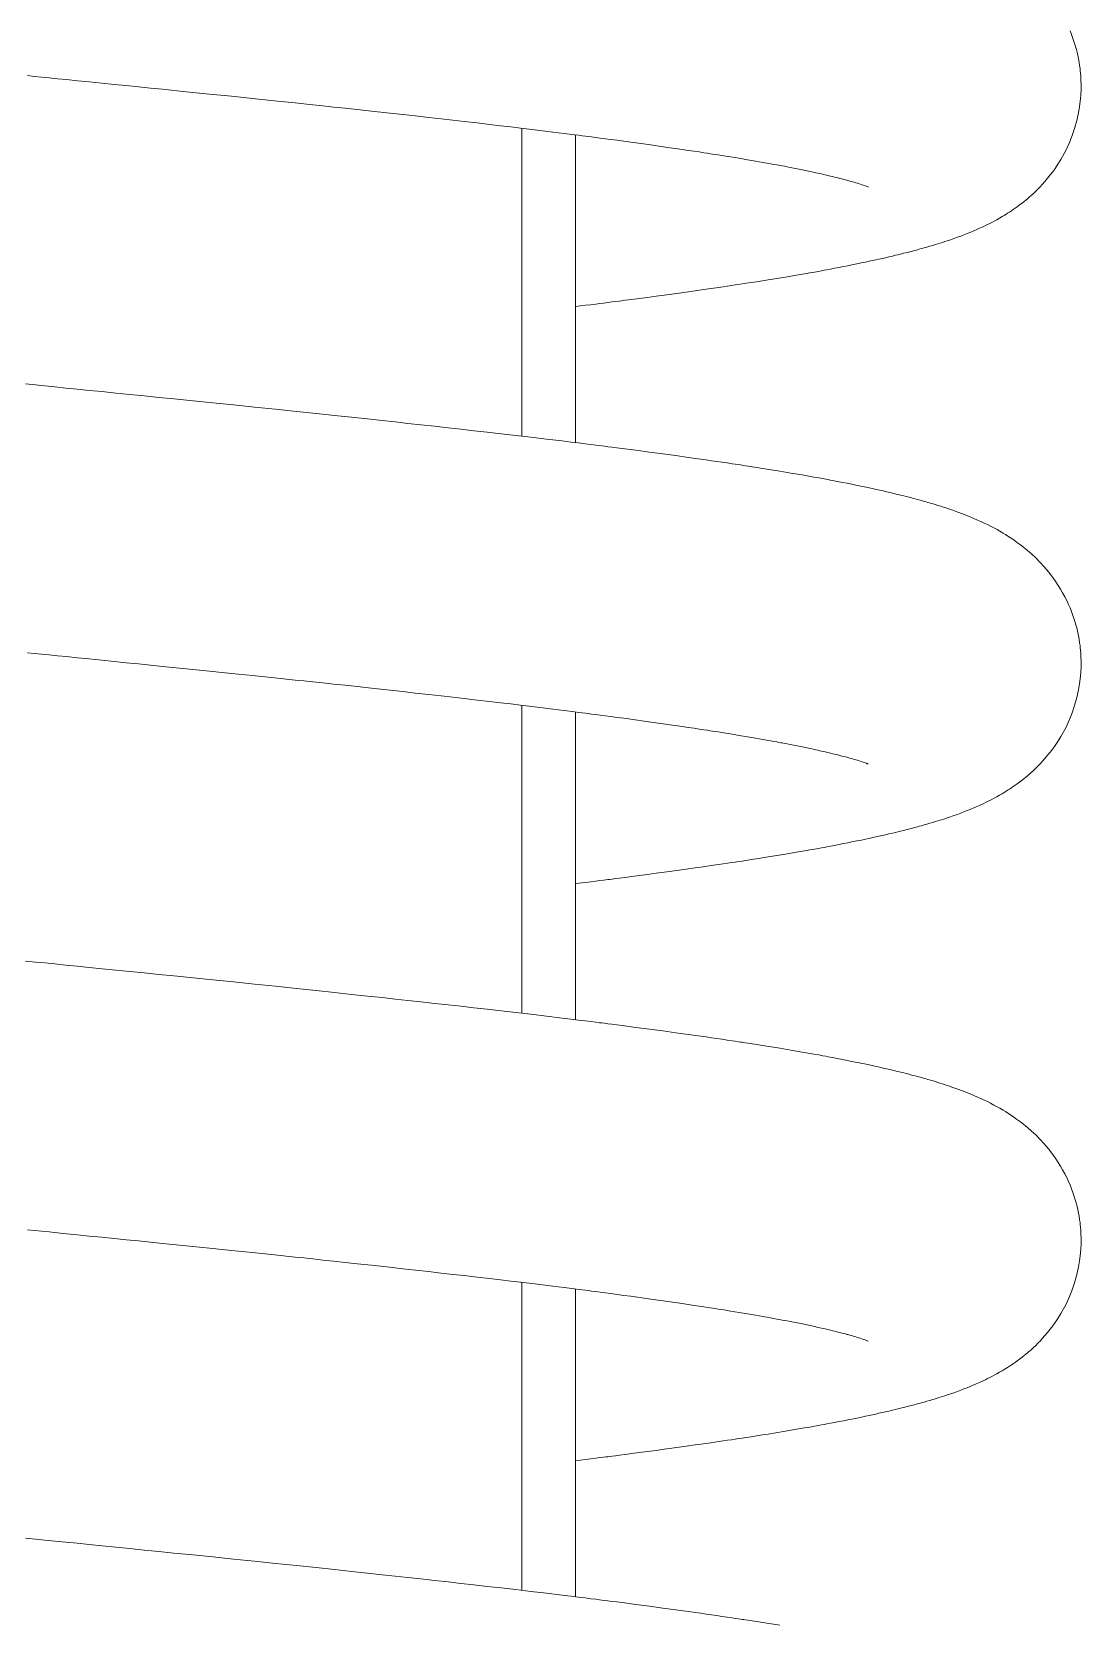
# Model space of a CAD drawing. Extents: x 104.2 to 172.2, y 134.1 to 160.6.
# Drawn here: x 162.698 to 163.916, y 139.187 to 141.038 of the extents above; entities that cross this region are included whole.
import ezdxf

# ---------------------------------------------------------------- set-up
doc = ezdxf.new("R2010")
doc.units = 0
doc.header["$LTSCALE"] = 0.5
doc.header["$MEASUREMENT"] = 0
doc.layers.add('AM_5', color=3, linetype='CONTINUOUS', lineweight=15)

msp = doc.modelspace()

# ---------------------------------------------------------------- linework, layer by layer
at = {"layer": 'AM_5', "color": 0, "ltscale": 0.75}
for p, q in [((163.26666, 140.5683), (163.26666, 140.92604)), ((163.26666, 139.89794), (163.26666, 140.25568)), ((163.26666, 139.22757), (163.26666, 139.58531))]:
    msp.add_line(p, q, dxfattribs=at)
at = {"layer": 'AM_5', "color": 0, "ltscale": 0.75, "flags": 128}
for points in [[(163.90359, 141.03911), (163.90531, 141.03483), (163.90698, 141.03031), (163.9085, 141.0258), (163.90967, 141.02203), (163.91037, 141.01959), (163.91099, 141.01729), (163.91174, 141.01435), (163.91258, 141.01074), (163.91344, 141.00661), (163.91414, 141.0028), (163.91478, 140.99871), (163.91523, 140.99541), (163.91553, 140.99282), (163.91581, 140.98997), (163.91609, 140.98646), (163.91633, 140.98232), (163.91648, 140.97649), (163.91643, 140.97048), (163.91618, 140.96481), (163.91581, 140.96003), (163.91476, 140.95114), (163.91357, 140.94407), (163.91161, 140.93511), (163.90895, 140.92564), (163.90616, 140.91744), (163.90301, 140.90955), (163.89858, 140.90002), (163.89298, 140.8898), (163.88947, 140.88413), (163.88626, 140.87934), (163.88346, 140.87543), (163.88066, 140.87172), (163.87761, 140.86791), (163.87445, 140.86417), (163.87139, 140.86074), (163.86911, 140.85828), (163.86658, 140.85567), (163.86373, 140.85284), (163.86059, 140.84986), (163.85835, 140.84782), (163.85648, 140.84616), (163.85499, 140.84487), (163.85371, 140.84378), (163.85218, 140.8425), (163.85022, 140.8409), (163.84781, 140.839), (163.84501, 140.83685), (163.84232, 140.83486), (163.83985, 140.8331), (163.83762, 140.83155), (163.83565, 140.8302), (163.83334, 140.82867), (163.83113, 140.82725), (163.82903, 140.82593), (163.82702, 140.8247), (163.82475, 140.82334), (163.82179, 140.82161), (163.81844, 140.81973), (163.81535, 140.81805), (163.8127, 140.81665), (163.81037, 140.81545), (163.80792, 140.81422), (163.80535, 140.81296), (163.80259, 140.81164), (163.79853, 140.80977), (163.79466, 140.80805), (163.79185, 140.80684), (163.78818, 140.80529), (163.78406, 140.80362), (163.78032, 140.80216), (163.77672, 140.80079), (163.7727, 140.7993), (163.76861, 140.79784), (163.76465, 140.79646), (163.76104, 140.79525), (163.75824, 140.79432), (163.75549, 140.79343), (163.75279, 140.79257), (163.7501, 140.79173), (163.74735, 140.79089), (163.74422, 140.78994), (163.74082, 140.78894), (163.7373, 140.78792), (163.73406, 140.787), (163.73111, 140.78618), (163.72847, 140.78546), (163.72651, 140.78493), (163.72477, 140.78446), (163.72283, 140.78394), (163.72045, 140.78331), (163.71762, 140.78257), (163.71432, 140.78173), (163.71035, 140.78072), (163.70681, 140.77984), (163.70371, 140.77908), (163.70105, 140.77844), (163.69744, 140.77757), (163.69329, 140.77659), (163.68919, 140.77564), (163.68541, 140.77478), (163.68168, 140.77394), (163.67795, 140.77311), (163.67427, 140.7723), (163.67029, 140.77143), (163.66605, 140.77053), (163.66128, 140.76952), (163.65597, 140.76842), (163.65023, 140.76725), (163.64544, 140.76628), (163.64044, 140.76529), (163.63522, 140.76427), (163.62999, 140.76327), (163.62532, 140.76238), (163.62127, 140.76162), (163.61787, 140.76099), (163.61508, 140.76047), (163.61126, 140.75977), (163.60668, 140.75894), (163.60133, 140.75798), (163.59517, 140.7569), (163.58829, 140.7557), (163.57077, 140.75273), (163.55316, 140.74986), (163.54623, 140.74876), (163.53944, 140.74769), (163.5332, 140.74672), (163.52754, 140.74586), (163.52278, 140.74513), (163.51855, 140.7445), (163.51468, 140.74391), (163.51045, 140.74328), (163.50579, 140.74259), (163.50068, 140.74184), (163.49512, 140.74102), (163.48676, 140.73981), (163.47774, 140.73851), (163.46811, 140.73714), (163.45785, 140.7357), (163.44964, 140.73456), (163.44106, 140.73337), (163.43209, 140.73215), (163.42272, 140.73088), (163.41295, 140.72957), (163.4032, 140.72828), (163.39445, 140.72713), (163.38675, 140.72613), (163.38014, 140.72527), (163.37569, 140.7247), (163.37194, 140.72422), (163.3689, 140.72383), (163.36657, 140.72353), (163.36442, 140.72326), (163.36165, 140.72291), (163.35757, 140.72239), (163.35261, 140.72177), (163.34682, 140.72104), (163.34088, 140.7203), (163.32916, 140.71885)], [(163.66926, 140.85774), (163.66924, 140.85775), (163.66887, 140.85791), (163.66814, 140.8582), (163.66707, 140.85861), (163.6656, 140.85916), (163.66376, 140.85981), (163.66191, 140.86043), (163.65997, 140.86106), (163.65786, 140.86172), (163.65657, 140.86212), (163.65494, 140.86261), (163.65296, 140.8632), (163.65105, 140.86375), (163.64938, 140.86422), (163.64794, 140.86463), (163.64667, 140.86498), (163.64546, 140.86531), (163.64428, 140.86563), (163.64275, 140.86604), (163.64074, 140.86658), (163.63868, 140.86712), (163.6363, 140.86773), (163.634, 140.86831), (163.63187, 140.86884), (163.62991, 140.86933), (163.62809, 140.86977), (163.62518, 140.87047), (163.62222, 140.87117), (163.61928, 140.87186), (163.6168, 140.87243), (163.61473, 140.8729), (163.61295, 140.8733), (163.61082, 140.87377), (163.60825, 140.87434), (163.6052, 140.87501), (163.60167, 140.87577), (163.59072, 140.87805), (163.57855, 140.88049), (163.57494, 140.88119), (163.57189, 140.88178), (163.56941, 140.88225), (163.56749, 140.88261), (163.56546, 140.88299), (163.56306, 140.88344), (163.55973, 140.88406), (163.55585, 140.88477), (163.55143, 140.88557), (163.54676, 140.8864), (163.53808, 140.88793), (163.52894, 140.8895), (163.51932, 140.89111), (163.50929, 140.89275), (163.50396, 140.8936), (163.4992, 140.89436), (163.49501, 140.89502), (163.49141, 140.89558), (163.48843, 140.89604), (163.48576, 140.89646), (163.48251, 140.89696), (163.47816, 140.89762), (163.47299, 140.89841), (163.46697, 140.89932), (163.46017, 140.90033), (163.45316, 140.90137), (163.43384, 140.90418), (163.41396, 140.907), (163.39353, 140.90982), (163.38536, 140.91093), (163.3775, 140.91199), (163.37025, 140.91296), (163.36365, 140.91383), (163.35771, 140.91462), (163.35243, 140.91531), (163.34784, 140.91591), (163.34395, 140.91641), (163.34066, 140.91684), (163.33705, 140.9173), (163.3329, 140.91783), (163.32819, 140.91843), (163.3159, 140.91999), (163.30286, 140.92162), (163.294, 140.92272), (163.28481, 140.92384), (163.2753, 140.925), (163.26523, 140.92621), (163.25411, 140.92754), (163.24215, 140.92895), (163.22914, 140.93047), (163.21504, 140.9321), (163.1998, 140.93385), (163.18677, 140.93534), (163.17297, 140.93691), (163.15839, 140.93855), (163.14325, 140.94025), (163.12849, 140.94189), (163.10996, 140.94395), (163.09237, 140.94588), (163.07576, 140.94769), (163.06157, 140.94923), (163.04825, 140.95066), (163.0358, 140.952), (163.02426, 140.95323), (163.01363, 140.95436), (163.00374, 140.9554), (162.97957, 140.95794), (162.95383, 140.96063), (162.9295, 140.96314), (162.9039, 140.96576), (162.87706, 140.96849), (162.84953, 140.97127), (162.8356, 140.97268), (162.82156, 140.9741), (162.80742, 140.97553), (162.79318, 140.97697), (162.77883, 140.97841), (162.76445, 140.97987), (162.7508, 140.98125), (162.73812, 140.98253), (162.72758, 140.98359), (162.71784, 140.98457), (162.70892, 140.98547), (162.70091, 140.98628), (162.69249, 140.98713)], [(162.69041, 140.62898), (162.70197, 140.62781), (162.71276, 140.62672), (162.72429, 140.62556), (162.73724, 140.62425), (162.75017, 140.62295), (162.76426, 140.62153), (162.77944, 140.62), (162.7952, 140.61841), (162.8114, 140.61678), (162.82802, 140.6151), (162.84505, 140.61339), (162.86249, 140.61163), (162.88497, 140.60937), (162.9081, 140.60703), (162.9319, 140.60461), (162.95634, 140.6021), (162.98062, 140.59959), (163.00495, 140.59705), (163.02781, 140.59465), (163.04922, 140.59238), (163.06917, 140.59025), (163.08768, 140.58826), (163.10477, 140.58642), (163.11963, 140.5848), (163.13441, 140.58319), (163.14965, 140.58151), (163.16531, 140.57978), (163.18139, 140.578), (163.19605, 140.57636), (163.21108, 140.57467), (163.22671, 140.5729), (163.24296, 140.57105), (163.25983, 140.5691), (163.27729, 140.56706), (163.29532, 140.56492), (163.3138, 140.56269), (163.32384, 140.56146), (163.33273, 140.56037), (163.34049, 140.55941), (163.34714, 140.55858), (163.35269, 140.55788), (163.35716, 140.55732), (163.35994, 140.55697), (163.363, 140.55658), (163.36687, 140.55609), (163.37156, 140.55549), (163.37704, 140.55479), (163.38332, 140.55398), (163.39935, 140.55189), (163.41516, 140.54979), (163.43057, 140.54772), (163.44557, 140.54567), (163.4602, 140.54363), (163.47458, 140.5416), (163.48082, 140.54071), (163.48703, 140.53981), (163.49318, 140.53892), (163.49929, 140.53803), (163.50534, 140.53713), (163.51101, 140.53629), (163.51481, 140.53572), (163.51806, 140.53524), (163.52076, 140.53483), (163.52291, 140.53451), (163.52452, 140.53426), (163.52608, 140.53402), (163.52963, 140.53348), (163.53422, 140.53278), (163.53983, 140.53191), (163.54641, 140.53087), (163.55396, 140.52967), (163.56656, 140.52762), (163.57944, 140.52547), (163.59255, 140.52322), (163.60586, 140.52086), (163.61169, 140.51981), (163.61642, 140.51894), (163.61995, 140.51829), (163.62249, 140.51781), (163.6251, 140.51732), (163.62799, 140.51677), (163.63116, 140.51617), (163.63519, 140.51539), (163.63962, 140.51453), (163.64461, 140.51354), (163.65017, 140.51242), (163.65627, 140.51118), (163.66278, 140.50982), (163.66854, 140.5086), (163.67378, 140.50747), (163.67847, 140.50644), (163.68259, 140.50552), (163.68646, 140.50464), (163.69027, 140.50377), (163.69439, 140.50281), (163.69887, 140.50175), (163.70331, 140.50067), (163.70714, 140.49973), (163.71037, 140.49893), (163.71318, 140.49822), (163.71496, 140.49777), (163.71663, 140.49734), (163.71818, 140.49694), (163.71965, 140.49655), (163.72145, 140.49608), (163.72373, 140.49548), (163.72646, 140.49474), (163.72956, 140.4939), (163.73236, 140.49313), (163.73472, 140.49247), (163.73667, 140.49191), (163.73852, 140.49139), (163.74042, 140.49084), (163.74237, 140.49026), (163.74446, 140.48964), (163.74683, 140.48893), (163.75017, 140.48791), (163.75363, 140.48682), (163.75679, 140.48581), (163.75968, 140.48487), (163.76237, 140.48397), (163.7676, 140.48217), (163.77312, 140.4802), (163.77871, 140.47812), (163.78385, 140.47612), (163.78851, 140.47423), (163.79201, 140.47275), (163.7963, 140.47089), (163.80017, 140.46914), (163.80389, 140.4674), (163.80763, 140.46558), (163.81128, 140.46374), (163.8152, 140.46169), (163.8188, 140.45973), (163.8221, 140.45787), (163.82389, 140.45683), (163.82605, 140.45555), (163.82855, 140.45402), (163.83138, 140.45225), (163.83444, 140.45026), (163.83815, 140.44775), (163.8416, 140.44532), (163.84478, 140.44298), (163.84752, 140.44089), (163.84983, 140.43906), (163.8519, 140.43739), (163.85424, 140.43543), (163.85882, 140.43142), (163.86368, 140.42687), (163.86863, 140.42188), (163.87356, 140.41651), (163.87853, 140.41063), (163.88356, 140.40411), (163.88703, 140.3992), (163.88995, 140.39479), (163.89251, 140.39065), (163.89496, 140.38642), (163.89745, 140.38184), (163.90011, 140.37652), (163.90185, 140.37277), (163.90359, 140.36874), (163.90531, 140.36446), (163.90698, 140.35995), (163.9085, 140.35544), (163.90967, 140.35166), (163.91037, 140.34923), (163.91099, 140.34693), (163.91174, 140.34398), (163.91258, 140.34038), (163.91344, 140.33625), (163.91414, 140.33244), (163.91478, 140.32835), (163.91523, 140.32505), (163.91553, 140.32246), (163.91581, 140.31961), (163.91609, 140.3161), (163.91633, 140.31195), (163.91648, 140.30612), (163.91643, 140.30012), (163.91618, 140.29445), (163.91581, 140.28967), (163.91476, 140.28077), (163.91357, 140.27371), (163.91161, 140.26475), (163.90895, 140.25527), (163.90616, 140.24707), (163.90301, 140.23919), (163.89858, 140.22966), (163.89298, 140.21943), (163.88947, 140.21376), (163.88626, 140.20897), (163.88346, 140.20506), (163.88066, 140.20135), (163.87761, 140.19755), (163.87445, 140.1938), (163.87139, 140.19037), (163.86911, 140.18791), (163.86658, 140.1853), (163.86373, 140.18248), (163.86059, 140.1795), (163.85835, 140.17745), (163.85648, 140.17579), (163.85499, 140.1745), (163.85371, 140.17342), (163.85218, 140.17214), (163.85022, 140.17054), (163.84781, 140.16864), (163.84501, 140.16649), (163.84232, 140.1645), (163.83985, 140.16273), (163.83762, 140.16118), (163.83565, 140.15984), (163.83334, 140.15831), (163.83113, 140.15689), (163.82903, 140.15557), (163.82702, 140.15433), (163.82475, 140.15297), (163.82179, 140.15125), (163.81844, 140.14936), (163.81535, 140.14769), (163.8127, 140.14629), (163.81037, 140.14508), (163.80792, 140.14386), (163.80535, 140.1426), (163.80259, 140.14128), (163.79853, 140.1394), (163.79466, 140.13768), (163.79185, 140.13647), (163.78818, 140.13493), (163.78406, 140.13326), (163.78032, 140.13179), (163.77672, 140.13043), (163.7727, 140.12894), (163.76861, 140.12748), (163.76465, 140.1261), (163.76104, 140.12488), (163.75824, 140.12396), (163.75549, 140.12307), (163.75279, 140.12221), (163.7501, 140.12136), (163.74735, 140.12052), (163.74422, 140.11958), (163.74082, 140.11858), (163.7373, 140.11756), (163.73406, 140.11664), (163.73111, 140.11582), (163.72847, 140.11509), (163.72651, 140.11456), (163.72477, 140.11409), (163.72283, 140.11358), (163.72045, 140.11295), (163.71762, 140.11221), (163.71432, 140.11136), (163.71035, 140.11036), (163.70681, 140.10948), (163.70371, 140.10872), (163.70105, 140.10807), (163.69744, 140.10721), (163.69329, 140.10623), (163.68919, 140.10528), (163.68541, 140.10441), (163.68168, 140.10357), (163.67795, 140.10274), (163.67427, 140.10193), (163.67029, 140.10107), (163.66605, 140.10016), (163.66128, 140.09916), (163.65597, 140.09805), (163.65023, 140.09688), (163.64544, 140.09592), (163.64044, 140.09493), (163.63522, 140.09391), (163.62999, 140.0929), (163.62532, 140.09201), (163.62127, 140.09125), (163.61787, 140.09062), (163.61508, 140.09011), (163.61126, 140.08941), (163.60668, 140.08858), (163.60133, 140.08762), (163.59517, 140.08653), (163.58829, 140.08534), (163.57077, 140.08237), (163.55316, 140.0795), (163.54623, 140.0784), (163.53944, 140.07733), (163.5332, 140.07636), (163.52754, 140.07549), (163.52278, 140.07477), (163.51855, 140.07413), (163.51468, 140.07355), (163.51045, 140.07292), (163.50579, 140.07223), (163.50068, 140.07147), (163.49512, 140.07066), (163.48676, 140.06944), (163.47774, 140.06815), (163.46811, 140.06678), (163.45785, 140.06533), (163.44964, 140.06419), (163.44106, 140.06301), (163.43209, 140.06178), (163.42272, 140.06052), (163.41295, 140.05921), (163.4032, 140.05792), (163.39445, 140.05677), (163.38675, 140.05576), (163.38014, 140.05491), (163.37569, 140.05433), (163.37194, 140.05385), (163.3689, 140.05346), (163.36657, 140.05317), (163.36442, 140.05289), (163.36165, 140.05254), (163.35757, 140.05203), (163.35261, 140.0514), (163.34682, 140.05068), (163.34088, 140.04993), (163.32916, 140.04849)], [(163.66926, 140.18738), (163.66924, 140.18739), (163.66887, 140.18755), (163.66814, 140.18784), (163.66707, 140.18825), (163.6656, 140.1888), (163.66376, 140.18944), (163.66191, 140.19007), (163.65997, 140.1907), (163.65786, 140.19136), (163.65657, 140.19176), (163.65494, 140.19225), (163.65296, 140.19283), (163.65105, 140.19338), (163.64938, 140.19386), (163.64794, 140.19427), (163.64667, 140.19462), (163.64546, 140.19495), (163.64428, 140.19527), (163.64275, 140.19568), (163.64074, 140.19621), (163.63868, 140.19675), (163.6363, 140.19736), (163.634, 140.19795), (163.63187, 140.19848), (163.62991, 140.19896), (163.62809, 140.19941), (163.62518, 140.20011), (163.62222, 140.20081), (163.61928, 140.20149), (163.6168, 140.20206), (163.61473, 140.20254), (163.61295, 140.20294), (163.61082, 140.20341), (163.60825, 140.20398), (163.6052, 140.20464), (163.60167, 140.2054), (163.59072, 140.20769), (163.57855, 140.21012), (163.57494, 140.21082), (163.57189, 140.21141), (163.56941, 140.21188), (163.56749, 140.21225), (163.56546, 140.21263), (163.56306, 140.21308), (163.55973, 140.2137), (163.55585, 140.21441), (163.55143, 140.21521), (163.54676, 140.21604), (163.53808, 140.21756), (163.52894, 140.21913), (163.51932, 140.22074), (163.50929, 140.22238), (163.50396, 140.22324), (163.4992, 140.22399), (163.49501, 140.22465), (163.49141, 140.22521), (163.48843, 140.22568), (163.48576, 140.22609), (163.48251, 140.22659), (163.47816, 140.22726), (163.47299, 140.22804), (163.46697, 140.22895), (163.46017, 140.22997), (163.45316, 140.23101), (163.43384, 140.23381), (163.41396, 140.23663), (163.39353, 140.23946), (163.38536, 140.24057), (163.3775, 140.24163), (163.37025, 140.2426), (163.36365, 140.24347), (163.35771, 140.24425), (163.35243, 140.24494), (163.34784, 140.24554), (163.34395, 140.24605), (163.34066, 140.24647), (163.33705, 140.24694), (163.3329, 140.24747), (163.32819, 140.24807), (163.3159, 140.24963), (163.30286, 140.25126), (163.294, 140.25235), (163.28481, 140.25348), (163.2753, 140.25464), (163.26523, 140.25585), (163.25411, 140.25718), (163.24215, 140.25859), (163.22914, 140.26011), (163.21504, 140.26174), (163.1998, 140.26349), (163.18677, 140.26498), (163.17297, 140.26654), (163.15839, 140.26819), (163.14325, 140.26989), (163.12849, 140.27153), (163.10996, 140.27358), (163.09237, 140.27551), (163.07576, 140.27733), (163.06157, 140.27886), (163.04825, 140.2803), (163.0358, 140.28163), (163.02426, 140.28286), (163.01363, 140.28399), (163.00374, 140.28504), (162.97957, 140.28758), (162.95383, 140.29026), (162.9295, 140.29278), (162.9039, 140.2954), (162.87706, 140.29812), (162.84953, 140.30091), (162.8356, 140.30231), (162.82156, 140.30373), (162.80742, 140.30516), (162.79318, 140.3066), (162.77883, 140.30805), (162.76445, 140.3095), (162.7508, 140.31088), (162.73812, 140.31216), (162.72758, 140.31323), (162.71784, 140.31421), (162.70892, 140.31511), (162.70091, 140.31592), (162.69249, 140.31677)], [(162.69041, 139.95861), (162.70197, 139.95745), (162.71276, 139.95636), (162.72429, 139.9552), (162.73724, 139.95389), (162.75017, 139.95259), (162.76426, 139.95117), (162.77944, 139.94964), (162.7952, 139.94805), (162.8114, 139.94642), (162.82802, 139.94474), (162.84505, 139.94303), (162.86249, 139.94127), (162.88497, 139.93901), (162.9081, 139.93667), (162.9319, 139.93424), (162.95634, 139.93174), (162.98062, 139.92922), (163.00495, 139.92669), (163.02781, 139.92428), (163.04922, 139.92201), (163.06917, 139.91989), (163.08768, 139.9179), (163.10477, 139.91605), (163.11963, 139.91444), (163.13441, 139.91282), (163.14965, 139.91115), (163.16531, 139.90942), (163.18139, 139.90763), (163.19605, 139.90599), (163.21108, 139.9043), (163.22671, 139.90254), (163.24296, 139.90068), (163.25983, 139.89874), (163.27729, 139.89669), (163.29532, 139.89455), (163.3138, 139.89233), (163.32384, 139.8911), (163.33273, 139.89001), (163.34049, 139.88905), (163.34714, 139.88822), (163.35269, 139.88752), (163.35716, 139.88696), (163.35994, 139.8866), (163.363, 139.88622), (163.36687, 139.88572), (163.37156, 139.88513), (163.37704, 139.88442), (163.38332, 139.88361), (163.39935, 139.88152), (163.41516, 139.87943), (163.43057, 139.87735), (163.44557, 139.8753), (163.4602, 139.87327), (163.47458, 139.87124), (163.48082, 139.87034), (163.48703, 139.86945), (163.49318, 139.86856), (163.49929, 139.86766), (163.50534, 139.86677), (163.51101, 139.86593), (163.51481, 139.86536), (163.51806, 139.86487), (163.52076, 139.86447), (163.52291, 139.86414), (163.52452, 139.8639), (163.52608, 139.86366), (163.52963, 139.86312), (163.53422, 139.86241), (163.53983, 139.86154), (163.54641, 139.86051), (163.55396, 139.85931), (163.56656, 139.85726), (163.57944, 139.85511), (163.59255, 139.85286), (163.60586, 139.8505), (163.61169, 139.84945), (163.61642, 139.84858), (163.61995, 139.84792), (163.62249, 139.84745), (163.6251, 139.84696), (163.62799, 139.84641), (163.63116, 139.8458), (163.63519, 139.84503), (163.63962, 139.84416), (163.64461, 139.84317), (163.65017, 139.84206), (163.65627, 139.84081), (163.66278, 139.83946), (163.66854, 139.83824), (163.67378, 139.8371), (163.67847, 139.83607), (163.68259, 139.83515), (163.68646, 139.83428), (163.69027, 139.8334), (163.69439, 139.83244), (163.69887, 139.83138), (163.70331, 139.83031), (163.70714, 139.82937), (163.71037, 139.82857), (163.71318, 139.82786), (163.71496, 139.8274), (163.71663, 139.82697), (163.71818, 139.82657), (163.71965, 139.82619), (163.72145, 139.82572), (163.72373, 139.82512), (163.72646, 139.82438), (163.72956, 139.82354), (163.73236, 139.82277), (163.73472, 139.8221), (163.73667, 139.82155), (163.73852, 139.82102), (163.74042, 139.82047), (163.74237, 139.8199), (163.74446, 139.81928), (163.74683, 139.81857), (163.75017, 139.81754), (163.75363, 139.81646), (163.75679, 139.81545), (163.75968, 139.8145), (163.76237, 139.8136), (163.7676, 139.81181), (163.77312, 139.80984), (163.77871, 139.80776), (163.78385, 139.80575), (163.78851, 139.80386), (163.79201, 139.80239), (163.7963, 139.80053), (163.80017, 139.79878), (163.80389, 139.79704), (163.80763, 139.79522), (163.81128, 139.79338), (163.8152, 139.79133), (163.8188, 139.78937), (163.8221, 139.7875), (163.82389, 139.78646), (163.82605, 139.78519), (163.82855, 139.78366), (163.83138, 139.78188), (163.83444, 139.7799), (163.83815, 139.77739), (163.8416, 139.77495), (163.84478, 139.77262), (163.84752, 139.77052), (163.84983, 139.7687), (163.8519, 139.76702), (163.85424, 139.76507), (163.85882, 139.76105), (163.86368, 139.7565), (163.86863, 139.75151), (163.87356, 139.74614), (163.87853, 139.74026), (163.88356, 139.73374), (163.88703, 139.72883), (163.88995, 139.72442), (163.89251, 139.72029), (163.89496, 139.71606), (163.89745, 139.71147), (163.90011, 139.70616), (163.90185, 139.70241), (163.90359, 139.69838), (163.90531, 139.6941), (163.90698, 139.68958), (163.9085, 139.68508), (163.90967, 139.6813), (163.91037, 139.67886), (163.91099, 139.67657), (163.91174, 139.67362), (163.91258, 139.67002), (163.91344, 139.66588), (163.91414, 139.66208), (163.91478, 139.65798), (163.91523, 139.65468), (163.91553, 139.65209), (163.91581, 139.64925), (163.91609, 139.64574), (163.91633, 139.64159), (163.91648, 139.63576), (163.91643, 139.62976), (163.91618, 139.62409), (163.91581, 139.6193), (163.91476, 139.61041), (163.91357, 139.60334), (163.91161, 139.59439), (163.90895, 139.58491), (163.90616, 139.57671), (163.90301, 139.56882), (163.89858, 139.55929), (163.89298, 139.54907), (163.88947, 139.5434), (163.88626, 139.53861), (163.88346, 139.5347), (163.88066, 139.53099), (163.87761, 139.52718), (163.87445, 139.52344), (163.87139, 139.52001), (163.86911, 139.51755), (163.86658, 139.51494), (163.86373, 139.51212), (163.86059, 139.50913), (163.85835, 139.50709), (163.85648, 139.50543), (163.85499, 139.50414), (163.85371, 139.50305), (163.85218, 139.50177), (163.85022, 139.50018), (163.84781, 139.49827), (163.84501, 139.49613), (163.84232, 139.49414), (163.83985, 139.49237), (163.83762, 139.49082), (163.83565, 139.48948), (163.83334, 139.48795), (163.83113, 139.48652), (163.82903, 139.48521), (163.82702, 139.48397), (163.82475, 139.48261), (163.82179, 139.48089), (163.81844, 139.479), (163.81535, 139.47732), (163.8127, 139.47592), (163.81037, 139.47472), (163.80792, 139.47349), (163.80535, 139.47223), (163.80259, 139.47092), (163.79853, 139.46904), (163.79466, 139.46732), (163.79185, 139.46611), (163.78818, 139.46457), (163.78406, 139.4629), (163.78032, 139.46143), (163.77672, 139.46006), (163.7727, 139.45858), (163.76861, 139.45711), (163.76465, 139.45574), (163.76104, 139.45452), (163.75824, 139.45359), (163.75549, 139.4527), (163.75279, 139.45184), (163.7501, 139.451), (163.74735, 139.45016), (163.74422, 139.44922), (163.74082, 139.44821), (163.7373, 139.44719), (163.73406, 139.44628), (163.73111, 139.44546), (163.72847, 139.44473), (163.72651, 139.4442), (163.72477, 139.44373), (163.72283, 139.44321), (163.72045, 139.44258), (163.71762, 139.44185), (163.71432, 139.441), (163.71035, 139.44), (163.70681, 139.43912), (163.70371, 139.43835), (163.70105, 139.43771), (163.69744, 139.43685), (163.69329, 139.43587), (163.68919, 139.43491), (163.68541, 139.43405), (163.68168, 139.43321), (163.67795, 139.43238), (163.67427, 139.43157), (163.67029, 139.43071), (163.66605, 139.4298), (163.66128, 139.42879), (163.65597, 139.42769), (163.65023, 139.42652), (163.64544, 139.42556), (163.64044, 139.42456), (163.63522, 139.42355), (163.62999, 139.42254), (163.62532, 139.42165), (163.62127, 139.42089), (163.61787, 139.42026), (163.61508, 139.41974), (163.61126, 139.41904), (163.60668, 139.41821), (163.60133, 139.41726), (163.59517, 139.41617), (163.58829, 139.41497), (163.57077, 139.41201), (163.55316, 139.40913), (163.54623, 139.40803), (163.53944, 139.40697), (163.5332, 139.406), (163.52754, 139.40513), (163.52278, 139.40441), (163.51855, 139.40377), (163.51468, 139.40319), (163.51045, 139.40255), (163.50579, 139.40186), (163.50068, 139.40111), (163.49512, 139.40029), (163.48676, 139.39908), (163.47774, 139.39778), (163.46811, 139.39641), (163.45785, 139.39497), (163.44964, 139.39383), (163.44106, 139.39264), (163.43209, 139.39142), (163.42272, 139.39015), (163.41295, 139.38884), (163.4032, 139.38755), (163.39445, 139.3864), (163.38675, 139.3854), (163.38014, 139.38454), (163.37569, 139.38397), (163.37194, 139.38349), (163.3689, 139.3831), (163.36657, 139.3828), (163.36442, 139.38253), (163.36165, 139.38218), (163.35757, 139.38166), (163.35261, 139.38104), (163.34682, 139.38031), (163.34088, 139.37957), (163.32916, 139.37813)], [(163.66926, 139.51701), (163.66924, 139.51702), (163.66887, 139.51718), (163.66814, 139.51748), (163.66707, 139.51789), (163.6656, 139.51843), (163.66376, 139.51908), (163.66191, 139.5197), (163.65997, 139.52033), (163.65786, 139.521), (163.65657, 139.52139), (163.65494, 139.52189), (163.65296, 139.52247), (163.65105, 139.52302), (163.64938, 139.5235), (163.64794, 139.5239), (163.64667, 139.52425), (163.64546, 139.52459), (163.64428, 139.52491), (163.64275, 139.52532), (163.64074, 139.52585), (163.63868, 139.52639), (163.6363, 139.527), (163.634, 139.52758), (163.63187, 139.52812), (163.62991, 139.5286), (163.62809, 139.52905), (163.62518, 139.52975), (163.62222, 139.53045), (163.61928, 139.53113), (163.6168, 139.5317), (163.61473, 139.53217), (163.61295, 139.53257), (163.61082, 139.53305), (163.60825, 139.53362), (163.6052, 139.53428), (163.60167, 139.53504), (163.59072, 139.53733), (163.57855, 139.53976), (163.57494, 139.54046), (163.57189, 139.54105), (163.56941, 139.54152), (163.56749, 139.54188), (163.56546, 139.54227), (163.56306, 139.54272), (163.55973, 139.54333), (163.55585, 139.54404), (163.55143, 139.54484), (163.54676, 139.54568), (163.53808, 139.5472), (163.52894, 139.54877), (163.51932, 139.55038), (163.50929, 139.55202), (163.50396, 139.55287), (163.4992, 139.55363), (163.49501, 139.55429), (163.49141, 139.55485), (163.48843, 139.55532), (163.48576, 139.55573), (163.48251, 139.55623), (163.47816, 139.55689), (163.47299, 139.55768), (163.46697, 139.55859), (163.46017, 139.55961), (163.45316, 139.56064), (163.43384, 139.56345), (163.41396, 139.56627), (163.39353, 139.56909), (163.38536, 139.5702), (163.3775, 139.57126), (163.37025, 139.57223), (163.36365, 139.57311), (163.35771, 139.57389), (163.35243, 139.57458), (163.34784, 139.57518), (163.34395, 139.57568), (163.34066, 139.57611), (163.33705, 139.57657), (163.3329, 139.57711), (163.32819, 139.57771), (163.3159, 139.57926), (163.30286, 139.58089), (163.294, 139.58199), (163.28481, 139.58312), (163.2753, 139.58427), (163.26523, 139.58549), (163.25411, 139.58681), (163.24215, 139.58823), (163.22914, 139.58975), (163.21504, 139.59138), (163.1998, 139.59313), (163.18677, 139.59461), (163.17297, 139.59618), (163.15839, 139.59782), (163.14325, 139.59952), (163.12849, 139.60117), (163.10996, 139.60322), (163.09237, 139.60515), (163.07576, 139.60696), (163.06157, 139.6085), (163.04825, 139.60994), (163.0358, 139.61127), (163.02426, 139.6125), (163.01363, 139.61363), (163.00374, 139.61467), (162.97957, 139.61721), (162.95383, 139.6199), (162.9295, 139.62241), (162.9039, 139.62503), (162.87706, 139.62776), (162.84953, 139.63054), (162.8356, 139.63195), (162.82156, 139.63337), (162.80742, 139.6348), (162.79318, 139.63624), (162.77883, 139.63769), (162.76445, 139.63914), (162.7508, 139.64052), (162.73812, 139.6418), (162.72758, 139.64286), (162.71784, 139.64385), (162.70892, 139.64475), (162.70091, 139.64555), (162.69249, 139.6464)], [(162.69041, 139.28825), (162.70197, 139.28708), (162.71276, 139.286), (162.72429, 139.28483), (162.73724, 139.28353), (162.75017, 139.28222), (162.76426, 139.2808), (162.77944, 139.27927), (162.7952, 139.27768), (162.8114, 139.27605), (162.82802, 139.27438), (162.84505, 139.27266), (162.86249, 139.27091), (162.88497, 139.26864), (162.9081, 139.2663), (162.9319, 139.26388), (162.95634, 139.26137), (162.98062, 139.25886), (163.00495, 139.25632), (163.02781, 139.25392), (163.04922, 139.25165), (163.06917, 139.24952), (163.08768, 139.24754), (163.10477, 139.24569), (163.11963, 139.24407), (163.13441, 139.24246), (163.14965, 139.24079), (163.16531, 139.23906), (163.18139, 139.23727), (163.19605, 139.23563), (163.21108, 139.23394), (163.22671, 139.23217), (163.24296, 139.23032), (163.25983, 139.22837), (163.27729, 139.22633), (163.29532, 139.22419), (163.3138, 139.22196), (163.32384, 139.22074), (163.33273, 139.21964), (163.34049, 139.21868), (163.34714, 139.21785), (163.35269, 139.21716), (163.35716, 139.21659), (163.35994, 139.21624), (163.363, 139.21585), (163.36687, 139.21536), (163.37156, 139.21476), (163.37704, 139.21406), (163.38332, 139.21325), (163.39935, 139.21116), (163.41516, 139.20906), (163.43057, 139.20699), (163.44557, 139.20494), (163.4602, 139.20291), (163.47458, 139.20087), (163.48082, 139.19998), (163.48703, 139.19909), (163.49318, 139.19819), (163.49929, 139.1973), (163.50534, 139.19641), (163.51101, 139.19557), (163.51481, 139.195), (163.51806, 139.19451), (163.52076, 139.1941), (163.52291, 139.19378), (163.52452, 139.19353), (163.52608, 139.1933), (163.52963, 139.19275), (163.53422, 139.19205), (163.53983, 139.19118), (163.54641, 139.19014), (163.55396, 139.18894), (163.56656, 139.18689)]]:
    msp.add_lwpolyline(points, dxfattribs=at)
at = {"layer": 'AM_5', "color": 0, "ltscale": 0.75}
for points in [[(163.32916, 140.91831), (163.32916, 140.56081)], [(163.32916, 140.24795), (163.32916, 139.89045)], [(163.32916, 139.57758), (163.32916, 139.22008)]]:
    msp.add_lwpolyline(points, dxfattribs=at)

doc.saveas('drawing.dxf')
